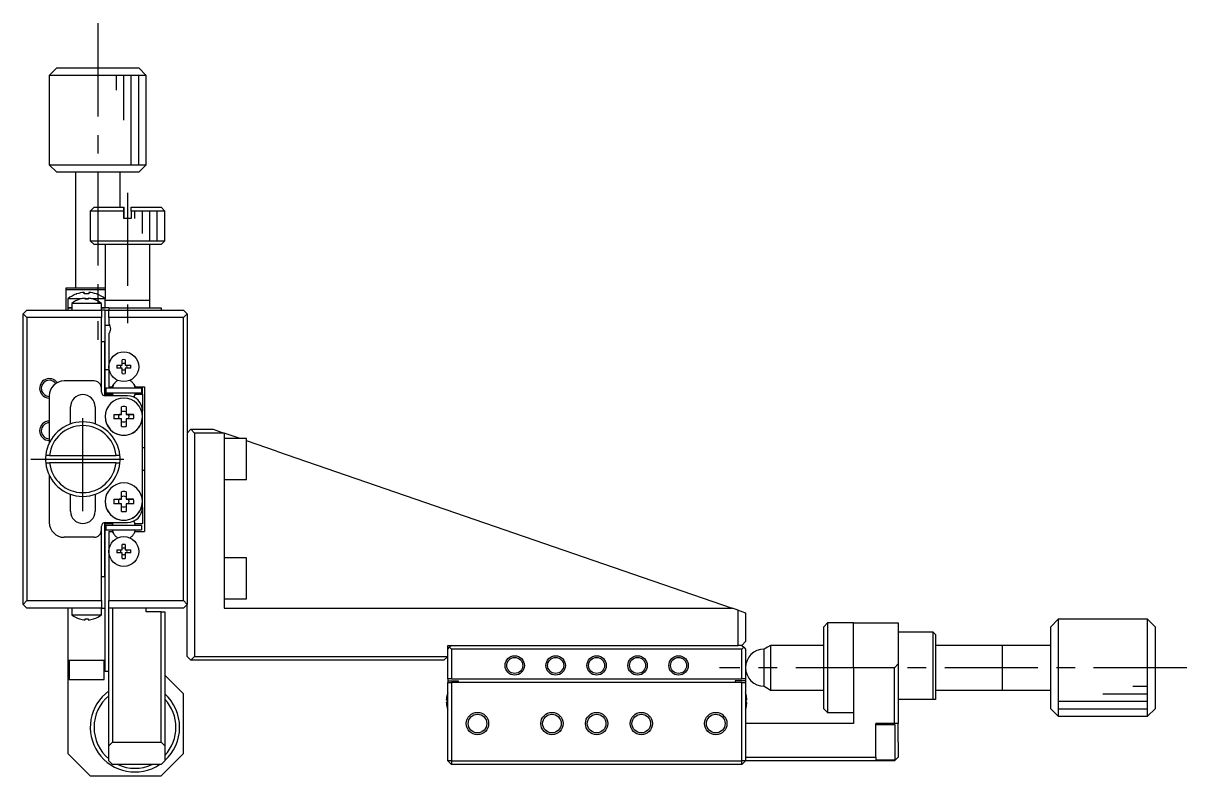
# Model space of a CAD drawing. Extents: x -225 to 351, y 75 to 576.
# Drawn here: x -225 to -68.8, y 290.6 to 391.6 of the extents above; entities that cross this region are included whole.
import ezdxf

# ---------------------------------------------------------------- set-up
doc = ezdxf.new("R2010")
doc.units = 0
doc.header["$LTSCALE"] = 10
doc.linetypes.add('CENTER', pattern=[2, 1.25, -0.25, 0.25, -0.25])
doc.layers.get('0').update_dxf_attribs({"linetype": 'CONTINUOUS'})
doc.layers.add('CENTER', color=1, linetype='CENTER')

msp = doc.modelspace()

# ---------------------------------------------------------------- linework, layer by layer
at = {"color": 7, "linetype": 'CONTINUOUS'}
for p, q in [((-220.510863, 385.631294), (-221.510863, 384.631294)), ((-214.951995, 384.631294), (-221.510863, 384.631294)), ((-221.510863, 384.631294), (-221.510863, 372.631294)), ((-220.510863, 385.631294), (-214.961052, 385.631294)), ((-214.961052, 385.631294), (-209.510863, 385.631294)), ((-208.510863, 384.631294), (-214.951995, 384.631294)), ((-208.510863, 384.631294), (-209.510863, 385.631294)), ((-208.510863, 372.631294), (-208.510863, 384.631294)), ((-221.510863, 372.631294), (-208.510863, 372.631294)), ((-221.510863, 372.631294), (-220.510863, 371.631294)), ((-209.510863, 371.631294), (-208.510863, 372.631294)), ((-209.510863, 371.631294), (-220.510863, 371.631294)), ((-218.010863, 371.631294), (-218.010863, 365.126294)), ((-212.010863, 366.931294), (-212.010863, 371.631294)), ((-215.510863, 366.931294), (-216.010863, 366.431294)), ((-211.510863, 366.431294), (-216.010863, 366.431294)), ((-216.010863, 366.431294), (-216.010863, 362.431294)), ((-215.510863, 366.931294), (-211.510863, 366.931294)), ((-211.510863, 366.931294), (-211.510863, 366.431294)), ((-211.510863, 366.431294), (-211.510863, 366.931294)), ((-211.510863, 366.431294), (-211.510863, 365.431294)), ((-211.510863, 365.431294), (-211.510863, 366.431294)), ((-210.510863, 366.431294), (-210.510863, 366.931294)), ((-210.510863, 366.931294), (-206.510863, 366.931294)), ((-206.010863, 366.431294), (-210.510863, 366.431294)), ((-210.510863, 366.431294), (-210.510863, 365.431294)), ((-206.010863, 366.431294), (-206.510863, 366.931294)), ((-206.010863, 362.431294), (-206.010863, 366.431294)), ((-218.010863, 365.136294), (-218.010863, 356.131294)), ((-210.510863, 365.431294), (-211.510863, 365.431294)), ((-216.010863, 362.431294), (-206.010863, 362.431294)), ((-216.010863, 362.431294), (-215.510863, 361.931294)), ((-206.510863, 361.931294), (-215.510863, 361.931294)), ((-214.010863, 361.931294), (-214.010863, 354.653901)), ((-208.010863, 354.431294), (-208.010863, 361.931294)), ((-206.510863, 361.931294), (-206.010863, 362.431294)), ((-219.260863, 356.131294), (-214.010863, 356.131294)), ((-219.260863, 355.831294), (-219.260863, 356.131294)), ((-214.010863, 355.831294), (-219.260863, 355.831294)), ((-219.260863, 353.131294), (-219.260863, 355.831294)), ((-217.827108, 355.29671), (-217.860863, 355.296704)), ((-217.860863, 355.296704), (-217.827107, 355.296699)), ((-216.810867, 355.29673), (-216.810864, 355.508844)), ((-216.210867, 355.29673), (-216.810867, 355.29673)), ((-216.810864, 355.508844), (-216.810864, 355.29673)), ((-216.710863, 354.587026), (-216.710863, 354.71877)), ((-216.310863, 354.71877), (-216.310863, 354.587026)), ((-216.210864, 355.508844), (-216.210867, 355.29673)), ((-215.160863, 355.296704), (-215.194619, 355.29671)), ((-215.194617, 355.296699), (-215.160863, 355.296704)), ((-225.010863, 352.631294), (-224.510863, 353.131294)), ((-224.510863, 353.131294), (-214.510863, 353.131294)), ((-217.180966, 354.653947), (-219.010863, 354.653901)), ((-219.010863, 354.653901), (-219.010863, 353.431402)), ((-218.510863, 353.431431), (-219.010863, 353.431402)), ((-219.010863, 353.431294), (-219.010863, 353.131294)), ((-219.010863, 353.431294), (-218.510863, 353.431294)), ((-214.510863, 354.029293), (-218.510863, 354.029293)), ((-218.510863, 354.029293), (-218.510863, 353.131294)), ((-217.439572, 354.587026), (-217.460863, 354.587026)), ((-216.51087, 354.653949), (-216.710863, 354.653949)), ((-216.310863, 354.587026), (-216.710863, 354.587026)), ((-216.310863, 354.653949), (-216.51087, 354.653949)), ((-214.010863, 354.653901), (-215.84076, 354.653947)), ((-215.560863, 354.587026), (-215.582154, 354.587026)), ((-214.510863, 353.131294), (-214.510863, 354.029293)), ((-214.010863, 353.431402), (-214.510863, 353.431431)), ((-214.510863, 353.431294), (-214.010863, 353.431294)), ((-214.510863, 353.131294), (-214.510863, 352.131294)), ((-214.010863, 353.131294), (-214.510863, 353.131294)), ((-214.010863, 353.431402), (-214.010863, 354.653901)), ((-211.010863, 354.431294), (-214.010863, 354.431294)), ((-211.010863, 354.431294), (-214.010863, 354.431294)), ((-214.010863, 353.431402), (-214.010863, 353.431294)), ((-213.510863, 353.431294), (-214.010863, 353.431294)), ((-214.010863, 353.131294), (-213.510863, 353.131294)), ((-214.010863, 341.831294), (-214.010863, 353.131294)), ((-213.510863, 353.431294), (-213.510863, 353.131294)), ((-213.510863, 353.431294), (-212.510863, 353.431294)), ((-213.510863, 353.131294), (-203.510863, 353.131294)), ((-213.510863, 352.131294), (-213.510863, 353.131294)), ((-212.510863, 353.431294), (-208.510863, 353.431294)), ((-208.010863, 354.431294), (-211.010863, 354.431294)), ((-208.010863, 354.431294), (-211.010863, 354.431294)), ((-208.510863, 353.431294), (-206.510863, 353.431294)), ((-208.010863, 353.431294), (-208.010863, 354.431294)), ((-206.510863, 353.431294), (-206.510863, 353.131294)), ((-203.510863, 353.131294), (-203.010863, 352.631294)), ((-225.010863, 313.631294), (-225.010863, 352.631294)), ((-224.510863, 352.131294), (-225.010863, 352.631294)), ((-224.510863, 352.131294), (-224.510863, 314.131294)), ((-214.510863, 352.131294), (-224.510863, 352.131294)), ((-214.510863, 342.631294), (-214.510863, 352.131294)), ((-213.510863, 352.131294), (-213.510863, 351.292732)), ((-203.510863, 352.131294), (-213.510863, 352.131294)), ((-203.010863, 352.631294), (-203.510863, 352.131294)), ((-203.510863, 314.131294), (-203.510863, 352.131294)), ((-203.010863, 352.631294), (-203.010863, 313.631294)), ((-214.010863, 351.131294), (-213.394837, 351.131294)), ((-214.510863, 348.931294), (-214.110863, 348.931294)), ((-214.110863, 348.931294), (-214.110863, 341.641396)), ((-213.510863, 349.969856), (-213.510863, 345.531294)), ((-213.510863, 345.531294), (-213.510863, 342.831294)), ((-212.439572, 345.731294), (-211.710863, 345.731294)), ((-211.710863, 345.331294), (-212.439572, 345.331294)), ((-211.710863, 345.731294), (-211.710863, 346.460003)), ((-211.710863, 344.602585), (-211.710863, 345.331294)), ((-211.310863, 346.460003), (-211.310863, 345.731294)), ((-211.310863, 345.731294), (-210.582154, 345.731294)), ((-211.310863, 345.331294), (-211.310863, 344.602585)), ((-210.582154, 345.331294), (-211.310863, 345.331294)), ((-213.510863, 345.131294), (-214.010863, 345.131294)), ((-215.510863, 343.631294), (-219.510863, 343.631294)), ((-214.510863, 342.131294), (-214.510863, 342.631294)), ((-213.910863, 342.631294), (-213.910863, 342.031294)), ((-209.110863, 342.631294), (-213.910863, 342.631294)), ((-213.510863, 342.831294), (-213.055275, 342.831294)), ((-213.055275, 342.831294), (-212.885678, 343.125044)), ((-210.136048, 343.125044), (-209.966451, 342.831294)), ((-209.966451, 342.831294), (-208.710863, 342.831294)), ((-209.110863, 342.631294), (-209.110863, 342.031294)), ((-209.010863, 341.831294), (-209.010863, 342.831294)), ((-208.710863, 342.831294), (-208.710863, 323.431294)), ((-221.510863, 341.631294), (-221.510863, 335.310744)), ((-214.010863, 341.631294), (-214.010863, 341.831294)), ((-214.010863, 341.831294), (-213.055275, 341.831294)), ((-211.010863, 341.631294), (-214.010863, 341.631294)), ((-213.910863, 342.031294), (-209.110863, 342.031294)), ((-212.939805, 341.631294), (-213.055275, 341.831294)), ((-209.966451, 341.831294), (-210.136048, 341.537544)), ((-210.086027, 341.631294), (-210.081921, 341.631294)), ((-209.966451, 341.831294), (-209.010863, 341.831294)), ((-209.010863, 341.831294), (-209.010863, 339.631294)), ((-218.660863, 337.851199), (-218.660863, 340.131294)), ((-215.360863, 340.131294), (-215.360863, 337.851199)), ((-212.827107, 339.131712), (-211.810863, 339.131716)), ((-212.827107, 339.131712), (-212.152696, 339.131687)), ((-211.810863, 339.131687), (-212.152696, 339.131687)), ((-211.810863, 339.131716), (-211.810863, 340.147957)), ((-211.210863, 340.147957), (-211.210863, 339.131716)), ((-211.210863, 339.131716), (-210.194618, 339.131712)), ((-210.86903, 339.131687), (-211.210863, 339.131687)), ((-210.194618, 339.131712), (-210.86903, 339.131687)), ((-209.010863, 338.8317), (-209.010863, 339.631294)), ((-211.810863, 338.531716), (-212.827107, 338.531712)), ((-211.810863, 337.515468), (-211.810863, 338.531716)), ((-211.210863, 338.531716), (-211.210863, 337.515468)), ((-210.194618, 338.531712), (-211.210863, 338.531716)), ((-209.010863, 327.4317), (-209.010863, 338.831677)), ((-202.510863, 337.131294), (-203.010863, 336.631294)), ((-202.010863, 336.631294), (-202.510863, 337.131294)), ((-202.510863, 337.131294), (-199.510863, 337.131294)), ((-202.010863, 336.631294), (-202.010863, 306.631294)), ((-198.058757, 336.631294), (-202.010863, 336.631294)), ((-199.510863, 337.131294), (-198.058757, 336.631294)), ((-198.010863, 336.614803), (-198.058757, 336.631294)), ((-198.010863, 336.614803), (-198.010863, 313.131294)), ((-195.880599, 335.881294), (-198.010863, 336.614803)), ((-208.710863, 334.631294), (-209.010863, 334.631294)), ((-195.010863, 335.881294), (-198.010863, 335.881294)), ((-195.010863, 330.381294), (-195.010863, 335.881294)), ((-191.010863, 334.204509), (-195.010863, 335.58182)), ((-221.482988, 333.631389), (-221.985789, 333.6314)), ((-221.482988, 333.631389), (-212.538716, 333.631199)), ((-212.035915, 333.631188), (-212.538716, 333.631199)), ((-191.010863, 334.204509), (-129.809802, 313.131294)), ((-221.985811, 332.6314), (-221.483009, 332.631389)), ((-212.538738, 332.631199), (-221.483009, 332.631389)), ((-212.538738, 332.631199), (-212.035936, 332.631188)), ((-209.010863, 331.631294), (-208.710863, 331.631294)), ((-221.510863, 330.951845), (-221.510863, 324.631294)), ((-198.010863, 330.381294), (-195.010863, 330.381294)), ((-218.660863, 326.131294), (-218.660863, 328.411389)), ((-215.360863, 328.411389), (-215.360863, 326.131294)), ((-211.810863, 327.731716), (-211.810863, 328.747957)), ((-211.210863, 328.747957), (-211.210863, 327.731716)), ((-212.827107, 327.731712), (-211.810863, 327.731716)), ((-212.827107, 327.731712), (-212.152696, 327.731687)), ((-211.810863, 327.131716), (-212.827107, 327.131712)), ((-211.810863, 327.731687), (-212.152696, 327.731687)), ((-211.810863, 326.115468), (-211.810863, 327.131716)), ((-211.210863, 327.731716), (-210.194618, 327.731712)), ((-210.86903, 327.731687), (-211.210863, 327.731687)), ((-211.210863, 327.131716), (-211.210863, 326.115468)), ((-210.194618, 327.131712), (-211.210863, 327.131716)), ((-210.194618, 327.731712), (-210.86903, 327.731687)), ((-209.010863, 326.631294), (-209.010863, 327.431677)), ((-209.010863, 326.631294), (-209.010863, 324.431294)), ((-214.510863, 323.631294), (-214.510863, 324.131294)), ((-214.510863, 314.131294), (-214.510863, 323.631294)), ((-214.110863, 324.621192), (-214.110863, 317.331294)), ((-214.010863, 324.631294), (-211.010863, 324.631294)), ((-214.010863, 324.431294), (-214.010863, 324.631294)), ((-213.055275, 324.431294), (-214.010863, 324.431294)), ((-214.010863, 313.131294), (-214.010863, 324.431294)), ((-213.910863, 324.231294), (-213.910863, 323.631294)), ((-209.110863, 324.231294), (-213.910863, 324.231294)), ((-213.910863, 323.631294), (-209.110863, 323.631294)), ((-213.055275, 324.431294), (-212.939805, 324.631294)), ((-210.136048, 324.725044), (-209.966451, 324.431294)), ((-209.010863, 324.431294), (-209.966451, 324.431294)), ((-209.110863, 324.231294), (-209.110863, 323.631294)), ((-215.510863, 322.631294), (-219.510863, 322.631294)), ((-213.510863, 323.431294), (-213.510863, 320.731294)), ((-213.510863, 323.431294), (-213.055275, 323.431294)), ((-213.055275, 323.431294), (-212.885678, 323.137544)), ((-210.136048, 323.137544), (-209.966451, 323.431294)), ((-209.966451, 323.431294), (-208.710863, 323.431294)), ((-213.510863, 320.731294), (-213.510863, 314.131294)), ((-212.439572, 320.931294), (-211.710863, 320.931294)), ((-211.710863, 320.531294), (-212.439572, 320.531294)), ((-211.710863, 320.931294), (-211.710863, 321.660003)), ((-211.710863, 319.802585), (-211.710863, 320.531294)), ((-211.310863, 321.660003), (-211.310863, 320.931294)), ((-211.310863, 320.931294), (-210.582154, 320.931294)), ((-211.310863, 320.531294), (-211.310863, 319.802585)), ((-210.582154, 320.531294), (-211.310863, 320.531294)), ((-195.010863, 319.881294), (-198.010863, 319.881294)), ((-195.010863, 314.381294), (-195.010863, 319.881294)), ((-214.110863, 317.331294), (-214.510863, 317.331294)), ((-225.010863, 313.631294), (-224.510863, 314.131294)), ((-224.510863, 314.131294), (-214.510863, 314.131294)), ((-214.510863, 314.131294), (-214.510863, 313.131294)), ((-213.510863, 314.131294), (-203.510863, 314.131294)), ((-213.510863, 313.131294), (-213.510863, 314.131294)), ((-203.510863, 314.131294), (-203.010863, 313.631294)), ((-198.010863, 314.381294), (-195.010863, 314.381294)), ((-224.510863, 313.131294), (-225.010863, 313.631294)), ((-214.510863, 313.131294), (-224.510863, 313.131294)), ((-219.010863, 313.131294), (-219.010863, 306.131294)), ((-218.510863, 313.131294), (-218.510863, 312.233295)), ((-214.510863, 313.131294), (-214.010863, 313.131294)), ((-214.510863, 312.233295), (-214.510863, 313.131294)), ((-214.010863, 306.131294), (-214.010863, 313.131294)), ((-203.510863, 313.131294), (-213.510863, 313.131294)), ((-213.510863, 294.631294), (-213.510863, 313.131294)), ((-213.010863, 313.131294), (-213.010863, 295.131294)), ((-208.510863, 312.631294), (-208.510863, 313.131294)), ((-206.510863, 312.631294), (-208.510863, 312.631294)), ((-206.510863, 295.131294), (-206.510863, 312.631294)), ((-206.510863, 312.631294), (-206.010863, 312.631294)), ((-206.010863, 312.631294), (-206.010863, 294.631294)), ((-203.010863, 313.631294), (-203.510863, 313.131294)), ((-203.010863, 306.631294), (-203.010863, 313.631294)), ((-198.010863, 313.131294), (-165.510858, 313.131294)), ((-165.510858, 313.131294), (-165.260863, 313.131294)), ((-165.260863, 313.131294), (-162.760863, 313.131294)), ((-162.760863, 313.131294), (-162.510868, 313.131294)), ((-162.510868, 313.131294), (-133.510858, 313.131294)), ((-133.510858, 313.131294), (-133.260863, 313.131294)), ((-133.260863, 313.131294), (-130.760863, 313.131294)), ((-130.760863, 313.131294), (-130.510868, 313.131294)), ((-130.510868, 313.131294), (-129.809802, 313.131294)), ((-129.010863, 312.856197), (-129.809802, 313.131294)), ((-129.010863, 308.131294), (-129.010863, 312.856197)), ((-129.010863, 312.856197), (-128.010863, 312.51187)), ((-128.010863, 312.51187), (-128.010863, 308.631294)), ((-218.510863, 312.233295), (-214.510863, 312.233295)), ((-217.460863, 311.675562), (-217.439572, 311.675562)), ((-216.710863, 311.675562), (-216.310863, 311.675562)), ((-216.710863, 311.543819), (-216.710863, 311.675562)), ((-216.310863, 311.675562), (-216.310863, 311.543819)), ((-215.582154, 311.675562), (-215.560863, 311.675562)), ((-117.010863, 311.131294), (-117.510863, 310.631294)), ((-117.010863, 311.131294), (-117.010863, 299.131294)), ((-113.510863, 311.131294), (-117.010863, 311.131294)), ((-113.510863, 305.131294), (-113.510863, 311.131294)), ((-113.510863, 311.131294), (-107.510863, 311.131294)), ((-107.510863, 311.131294), (-107.510863, 305.631294)), ((-86.010863, 311.631294), (-87.010863, 310.631294)), ((-86.010863, 311.631294), (-86.010863, 305.072426)), ((-74.010863, 311.631294), (-86.010863, 311.631294)), ((-74.010863, 298.631294), (-74.010863, 311.631294)), ((-73.010863, 310.631294), (-74.010863, 311.631294)), ((-117.510863, 299.631294), (-117.510863, 310.631294)), ((-102.810863, 309.881294), (-107.510863, 309.881294)), ((-102.810863, 300.881294), (-102.810863, 309.881294)), ((-102.510863, 309.581294), (-102.810863, 309.881294)), ((-102.510863, 309.581294), (-102.510863, 300.881294)), ((-87.010863, 305.081483), (-87.010863, 310.631294)), ((-73.010863, 310.631294), (-73.010863, 299.631294)), ((-168.010863, 308.131294), (-165.260863, 308.131294)), ((-168.010863, 306.631294), (-168.010863, 308.131294)), ((-168.010863, 307.631294), (-167.760863, 307.881294)), ((-167.510863, 308.131294), (-167.760863, 307.881294)), ((-167.760863, 307.881294), (-167.510863, 307.631294)), ((-165.260863, 308.131294), (-162.760863, 308.131294)), ((-162.760863, 308.131294), (-133.260863, 308.131294)), ((-133.260863, 308.131294), (-130.760863, 308.131294)), ((-130.760863, 308.131294), (-129.010863, 308.131294)), ((-128.510863, 308.131294), (-129.010863, 308.131294)), ((-128.510863, 308.131294), (-128.010863, 308.631294)), ((-128.510863, 308.131294), (-128.260863, 307.881294)), ((-128.510863, 307.631294), (-128.260863, 307.881294)), ((-128.260863, 307.881294), (-128.010863, 307.631294)), ((-125.07785, 307.881294), (-125.510863, 307.631294)), ((-124.644837, 308.131294), (-125.07785, 307.881294)), ((-124.644837, 308.131294), (-124.644837, 305.104124)), ((-117.510863, 308.131294), (-124.644837, 308.131294)), ((-93.505863, 308.131294), (-102.510863, 308.131294)), ((-87.010863, 308.131294), (-93.515863, 308.131294)), ((-203.010863, 306.631294), (-202.510863, 306.131294)), ((-202.510863, 306.131294), (-202.010863, 306.631294)), ((-202.010863, 306.631294), (-168.010863, 306.631294)), ((-168.010863, 306.631294), (-168.510863, 306.131294)), ((-168.010863, 303.631294), (-168.010863, 306.631294)), ((-167.510863, 307.631294), (-167.510863, 303.631294)), ((-128.510863, 307.631294), (-167.510863, 307.631294)), ((-128.510863, 303.631294), (-128.510863, 307.631294)), ((-128.010863, 307.631294), (-128.010863, 303.631294)), ((-125.510863, 305.108653), (-125.510863, 307.631294)), ((-219.010863, 306.131294), (-214.010863, 306.131294)), ((-219.010863, 306.131294), (-219.010863, 293.631294)), ((-218.860863, 306.131294), (-218.860863, 303.531294)), ((-214.160863, 303.531294), (-214.160863, 306.131294)), ((-214.010863, 304.631294), (-214.010863, 306.131294)), ((-168.510863, 306.131294), (-202.510863, 306.131294)), ((-125.510863, 302.631294), (-125.510863, 305.108653)), ((-124.644837, 305.104124), (-124.644837, 302.131294)), ((-113.510863, 305.131294), (-113.510863, 297.631294)), ((-108.010863, 305.131294), (-113.510863, 305.131294)), ((-108.010863, 305.131294), (-107.510863, 305.631294)), ((-108.010863, 297.631294), (-108.010863, 305.131294)), ((-107.510863, 305.631294), (-107.510863, 297.631294)), ((-87.010863, 299.631294), (-87.010863, 305.081483)), ((-86.010863, 305.072426), (-86.010863, 298.631294)), ((-218.860863, 303.531294), (-214.160863, 303.531294)), ((-213.510863, 304.631294), (-214.010863, 304.631294)), ((-203.510863, 301.631294), (-206.010863, 304.131294)), ((-167.510863, 303.631294), (-168.010863, 303.631294)), ((-168.010863, 303.631294), (-168.010863, 303.381294)), ((-168.010863, 303.381294), (-166.610863, 303.381294)), ((-168.010863, 303.381294), (-168.010863, 303.131294)), ((-168.010863, 292.631294), (-168.010863, 303.131294)), ((-168.010863, 303.131294), (-167.510863, 303.131294)), ((-167.510863, 303.631294), (-128.510863, 303.631294)), ((-167.510863, 303.131294), (-167.510863, 292.631294)), ((-128.510863, 303.131294), (-167.510863, 303.131294)), ((-166.610863, 303.381294), (-166.610863, 303.131294)), ((-128.010863, 303.381294), (-129.410863, 303.381294)), ((-129.410863, 303.381294), (-129.410863, 303.131294)), ((-128.010863, 303.631294), (-128.510863, 303.631294)), ((-128.510863, 292.631294), (-128.510863, 303.131294)), ((-128.510863, 303.131294), (-128.010863, 303.131294)), ((-128.010863, 303.631294), (-128.010863, 303.381294)), ((-128.010863, 303.381294), (-128.010863, 303.131294)), ((-128.010863, 303.131294), (-128.010863, 292.631294)), ((-203.510863, 293.631294), (-203.510863, 301.631294)), ((-125.510863, 302.631294), (-125.07785, 302.381294)), ((-125.07785, 302.381294), (-124.644837, 302.131294)), ((-124.644837, 302.131294), (-117.510863, 302.131294)), ((-102.510863, 302.131294), (-93.510863, 302.131294)), ((-93.515863, 302.131294), (-93.510863, 302.131294)), ((-93.510863, 302.131294), (-87.010863, 302.131294)), ((-93.510863, 302.131294), (-93.505863, 302.131294)), ((-168.200722, 300.811294), (-168.080385, 300.811294)), ((-168.080385, 300.451294), (-168.200722, 300.451294)), ((-168.085007, 301.51991), (-168.080385, 301.517656)), ((-168.080385, 300.811294), (-168.080385, 300.451294)), ((-127.941341, 301.517656), (-127.936719, 301.51991)), ((-127.941341, 300.811294), (-127.821004, 300.811294)), ((-127.941341, 300.451294), (-127.941341, 300.811294)), ((-127.821004, 300.451294), (-127.941341, 300.451294)), ((-102.810863, 300.881294), (-107.510863, 300.881294)), ((-102.510863, 300.881294), (-102.810863, 300.881294)), ((-168.080385, 299.744933), (-168.085007, 299.742678)), ((-127.936719, 299.742678), (-127.941341, 299.744933)), ((-117.510863, 299.631294), (-117.010863, 299.131294)), ((-117.010863, 299.131294), (-113.510863, 299.131294)), ((-87.010863, 299.631294), (-86.010863, 298.631294)), ((-86.010863, 298.631294), (-74.010863, 298.631294)), ((-74.010863, 298.631294), (-73.010863, 299.631294)), ((-152.862026, 298.123177), (-152.850762, 298.131208)), ((-113.510863, 297.631294), (-128.010863, 297.631294)), ((-108.010863, 297.631294), (-110.510863, 297.631294)), ((-110.510863, 293.131294), (-110.510863, 297.631294)), ((-107.910863, 297.481294), (-110.510863, 297.481294)), ((-107.510863, 297.631294), (-108.010863, 297.631294)), ((-107.910863, 292.781294), (-107.910863, 297.481294)), ((-107.510863, 295.131294), (-107.510863, 297.631294)), ((-213.010863, 295.131294), (-213.510863, 294.631294)), ((-213.510863, 292.631294), (-213.510863, 294.631294)), ((-213.010863, 295.131294), (-206.510863, 295.131294)), ((-206.010863, 294.631294), (-206.510863, 295.131294)), ((-206.010863, 294.631294), (-206.010863, 292.631294)), ((-107.510863, 295.131294), (-107.510863, 293.131294)), ((-219.010863, 293.631294), (-216.010863, 290.631294)), ((-213.510863, 292.631294), (-213.010863, 292.131294)), ((-206.510863, 290.631294), (-203.510863, 293.631294)), ((-206.510863, 292.131294), (-206.010863, 292.631294)), ((-167.510863, 292.631294), (-168.010863, 292.631294)), ((-168.010863, 292.631294), (-167.510863, 292.131294)), ((-167.510863, 292.631294), (-128.510863, 292.631294)), ((-167.510863, 292.631294), (-167.510863, 292.131294)), ((-128.510863, 292.131294), (-128.510863, 292.631294)), ((-128.010863, 292.631294), (-128.510863, 292.631294)), ((-128.510863, 292.131294), (-128.010863, 292.631294)), ((-128.010863, 293.131294), (-110.510863, 293.131294)), ((-110.510863, 292.631294), (-128.010863, 292.631294)), ((-110.510863, 293.131294), (-110.510863, 292.631294)), ((-110.510863, 292.781294), (-107.910863, 292.781294)), ((-108.010863, 292.631294), (-110.510863, 292.631294)), ((-108.010863, 292.631294), (-107.510863, 293.131294)), ((-216.010863, 290.631294), (-206.510863, 290.631294)), ((-206.510863, 292.131294), (-213.010863, 292.131294)), ((-128.510863, 292.131294), (-167.510863, 292.131294))]:
    msp.add_line(p, q, dxfattribs=at)
at = {"color": 3, "linetype": 'CONTINUOUS'}
for p, q in [((-212.510863, 382.631294), (-212.510863, 384.631294)), ((-211.510863, 378.631294), (-211.510863, 384.631294)), ((-210.510863, 372.631294), (-210.510863, 384.631294)), ((-209.510863, 372.631294), (-209.510863, 384.631294)), ((-210.010863, 365.431294), (-210.010863, 366.431294)), ((-209.010863, 363.431294), (-209.010863, 366.431294)), ((-208.010863, 362.431294), (-208.010863, 366.431294)), ((-207.010863, 362.431294), (-207.010863, 366.431294)), ((-93.510863, 302.131289), (-93.510863, 308.131299)), ((-80.010863, 301.631294), (-74.010863, 301.631294)), ((-76.010863, 302.631294), (-74.010863, 302.631294)), ((-86.010863, 300.631294), (-74.010863, 300.631294)), ((-86.010863, 299.631294), (-74.010863, 299.631294))]:
    msp.add_line(p, q, dxfattribs=at)
at = {"color": 7, "linetype": 'CONTINUOUS'}
for centre, radius in [((-211.510863, 345.531294), 2), ((-211.510863, 320.731294), 2), ((-159.010863, 305.431294), 1.075), ((-153.510863, 305.431294), 1.075), ((-148.010863, 305.431294), 1.075), ((-142.510863, 305.431294), 1.075), ((-137.010863, 305.431294), 1.075), ((-164.010863, 297.631294), 1.25), ((-154.010863, 297.631294), 1.25), ((-148.010863, 297.631294), 1.25), ((-142.010863, 297.631294), 1.25), ((-132.010863, 297.631294), 1.25)]:
    msp.add_circle(centre, radius, dxfattribs=at)
at = {"color": 3, "linetype": 'CONTINUOUS'}
for centre, radius in [((-159.010863, 305.431294), 1.3), ((-153.510863, 305.431294), 1.3), ((-148.010863, 305.431294), 1.3), ((-142.510863, 305.431294), 1.3), ((-137.010863, 305.431294), 1.3), ((-164.010863, 297.631294), 1.5), ((-154.010863, 297.631294), 1.5), ((-148.010863, 297.631294), 1.5), ((-142.010863, 297.631294), 1.5), ((-132.010863, 297.631294), 1.5)]:
    msp.add_circle(centre, radius, dxfattribs=at)
at = {"color": 7, "linetype": 'CONTINUOUS'}
for centre, radius, start, end in [((-216.510863, 351.531402), 4, 109.724634, 128.682187), ((-216.510864, 351.531408), 3.988734, 94.313394, 109.268203), ((-216.510863, 351.531294), 3.193744, 93.59035, 106.905258), ((-216.510863, 351.531294), 3.193744, 73.094742, 86.40965), ((-216.510864, 351.531408), 3.988734, 70.731797, 85.686606), ((-216.510863, 351.531402), 4, 51.317813, 70.275366), ((-216.510863, 351.531294), 3.2, 107.270005, 128.682187), ((-216.510863, 351.531294), 3.2, 51.317813, 72.729995), ((-214.260863, 350.631294), 1, 318.590378, 41.409622), ((-211.510863, 345.531294), 0.95, 167.846803, 192.153197), ((-211.510863, 345.531294), 0.435085, 152.633517, 207.366483), ((-211.510863, 345.531294), 0.95, 77.846803, 102.153197), ((-211.510863, 345.531294), 0.435085, 62.633517, 117.366483), ((-211.510863, 345.531294), 0.435085, 332.633517, 27.366483), ((-211.510863, 345.531294), 0.95, 347.846803, 12.153197), ((-211.510863, 345.531294), 0.435085, 242.633517, 297.366483), ((-211.510863, 345.531294), 0.95, 257.846803, 282.153197), ((-221.510863, 342.631294), 1.075, 90, 270), ((-221.510863, 342.631294), 1.075, 36.794922, 90), ((-219.510863, 341.631294), 2, 90, 180), ((-215.510863, 342.631294), 1, 0, 90), ((-211.510863, 342.331293), 1.5875, 150, 169.10691), ((-211.510863, 342.331294), 1.5875, 135, 150), ((-211.510863, 342.331293), 1.5875, 120.433182, 135.000249), ((-211.395958, 342.216389), 1.75, 121.881533, 135), ((-211.510863, 342.331293), 1.5875, 44.999751, 59.566818), ((-211.625768, 342.216389), 1.75, 45, 58.118467), ((-211.510863, 342.331294), 1.5875, 30, 45), ((-211.510863, 342.331293), 1.5875, 10.89309, 30), ((-217.010863, 340.131294), 1.65, 0, 180), ((-214.010863, 342.131294), 0.5, 180, 270), ((-211.510863, 338.8317), 2.5, 0.000001, 180), ((-211.510863, 342.331293), 1.5875, 190.893016, 206.164143), ((-211.010863, 339.631294), 2, 0, 90), ((-211.510863, 342.331294), 1.5875, 326.455381, 330), ((-211.510863, 342.331293), 1.5875, 330.000031, 349.106984), ((-211.510863, 338.831712), 1.35, 167.160412, 192.839588), ((-211.510863, 338.831687), 0.708484, 154.948092, 205.051908), ((-211.510863, 338.831712), 1.35, 77.160412, 102.839588), ((-211.510863, 338.831687), 0.708484, 64.948092, 115.051908), ((-211.510863, 338.831687), 0.708484, 334.948092, 25.051908), ((-211.510863, 338.831712), 1.35, 347.160412, 12.839588), ((-221.510863, 336.931294), 1.075, 90, 270), ((-217.010863, 333.131294), 5, 5.737952, 174.259611), ((-217.010863, 333.131294), 4.5, 6.378152, 173.619412), ((-211.510863, 338.8317), 2.5, 180, 0.000001), ((-211.510863, 338.831677), 2.5, 180, 358.852533), ((-211.510863, 338.831687), 0.708484, 244.948092, 295.051908), ((-211.510863, 338.831712), 1.35, 257.160412, 282.839588), ((-211.510863, 338.831677), 2.5, 358.852533, 0.000001), ((-217.010863, 333.131294), 5, 174.259611, 185.737952), ((-217.010863, 333.131294), 5, 354.259611, 5.737952), ((-217.010863, 333.131294), 5, 185.737952, 354.259611), ((-217.010863, 333.131294), 4.5, 186.378152, 353.619412), ((-211.510863, 327.4317), 2.5, 0.000001, 180), ((-211.510863, 327.431712), 1.35, 77.160412, 102.839588), ((-211.510863, 327.431687), 0.708484, 64.948092, 115.051908), ((-211.510863, 327.4317), 2.5, 180, 0.000001), ((-211.510863, 327.431677), 2.5, 180, 358.852533), ((-211.510863, 327.431712), 1.35, 167.160412, 192.839588), ((-211.510863, 327.431687), 0.708484, 154.948092, 205.051908), ((-211.510863, 327.431687), 0.708484, 244.948092, 295.051908), ((-211.010863, 326.631294), 2, 270, 0), ((-211.510863, 327.431687), 0.708484, 334.948092, 25.051908), ((-211.510863, 327.431712), 1.35, 347.160412, 12.839588), ((-211.510863, 327.431677), 2.5, 358.852533, 0.000001), ((-217.010863, 326.131294), 1.65, 180, 0), ((-211.510863, 327.431712), 1.35, 257.160412, 282.839588), ((-219.510863, 324.631294), 2, 180, 270), ((-215.510863, 323.631294), 1, 270, 0), ((-214.010863, 324.131294), 0.5, 90, 180), ((-211.510863, 323.931293), 1.5875, 153.835776, 169.10691), ((-211.510863, 323.931293), 1.5875, 190.893016, 210), ((-211.510863, 323.931294), 1.5875, 30, 33.544619), ((-211.510863, 323.931293), 1.5875, 10.89309, 30), ((-211.510863, 323.931293), 1.5875, 330.000031, 349.106984), ((-211.510863, 323.931294), 1.5875, 210, 225), ((-211.395958, 324.046199), 1.75, 225, 238.118467), ((-211.510863, 323.931293), 1.5875, 225.000249, 239.566737), ((-211.510863, 323.931293), 1.5875, 300.433263, 314.999751), ((-211.625768, 324.046199), 1.75, 301.881533, 315), ((-211.510863, 323.931294), 1.5875, 315, 330), ((-211.510863, 320.731294), 0.95, 167.846803, 192.153197), ((-211.510863, 320.731294), 0.435085, 152.633517, 207.366483), ((-211.510863, 320.731294), 0.95, 77.846803, 102.153197), ((-211.510863, 320.731294), 0.435085, 62.633517, 117.366483), ((-211.510863, 320.731294), 0.435085, 242.633517, 297.366483), ((-211.510863, 320.731294), 0.435085, 332.633517, 27.366483), ((-211.510863, 320.731294), 0.95, 347.846803, 12.153197), ((-211.510863, 320.731294), 0.95, 257.846803, 282.153197), ((-216.510863, 314.731294), 3.2, 231.317813, 252.729995), ((-216.510863, 314.731294), 3.193744, 253.094742, 266.40965), ((-216.510863, 314.731294), 3.193744, 273.59035, 286.905258), ((-216.510863, 314.731294), 3.2, 287.270005, 308.682187), ((-125.510863, 305.131294), 2.5, 90, 180), ((-125.510863, 305.131294), 2.5, 180, 270), ((-210.010863, 297.131294), 6, 125.685335, 303.55731), ((-210.010863, 297.131294), 6, 311.810315, 48.189685), ((-165.010863, 300.631294), 3.2, 159.635865, 163.877467), ((-131.010863, 300.631294), 3.2, 16.122533, 20.364135), ((-210.010863, 297.131294), 5.5, 129.521196, 230.478804), ((-210.010863, 297.131294), 5.5, 316.658242, 43.341758), ((-165.010863, 300.631294), 3.194933, 163.893288, 176.770291), ((-165.010863, 300.631294), 3.194933, 183.229709, 196.106712), ((-131.010863, 300.631294), 3.194933, 3.229709, 16.106712), ((-131.010863, 300.631294), 3.194933, 343.893288, 356.770291), ((-165.010863, 300.631294), 3.2, 196.122533, 200.364135), ((-131.010863, 300.631294), 3.2, 339.635865, 343.877467), ((-210.010863, 297.131294), 5.5, 245.380023, 294.619977)]:
    msp.add_arc(centre, radius, start, end, dxfattribs=at)
at = {"color": 3, "linetype": 'CONTINUOUS'}
for centre, start in [((-221.510863, 342.631294), 35.873861), ((-221.510863, 336.931294), 90)]:
    msp.add_arc(centre, 1.3, start, 270, dxfattribs=at)
at = {"layer": 'CENTER', "color": 1, "linetype": 'CENTER'}
for p, q in [((-215.010863, 391.631294), (-215.010863, 349.131294)), ((-211.010863, 368.881294), (-211.010863, 349.881294)), ((-217.010863, 326.131294), (-217.010863, 340.131294)), ((-224.010863, 333.131294), (-210.010863, 333.131294)), ((-68.760863, 305.131294), (-131.510863, 305.131294))]:
    msp.add_line(p, q, dxfattribs=at)

doc.saveas('drawing.dxf')
